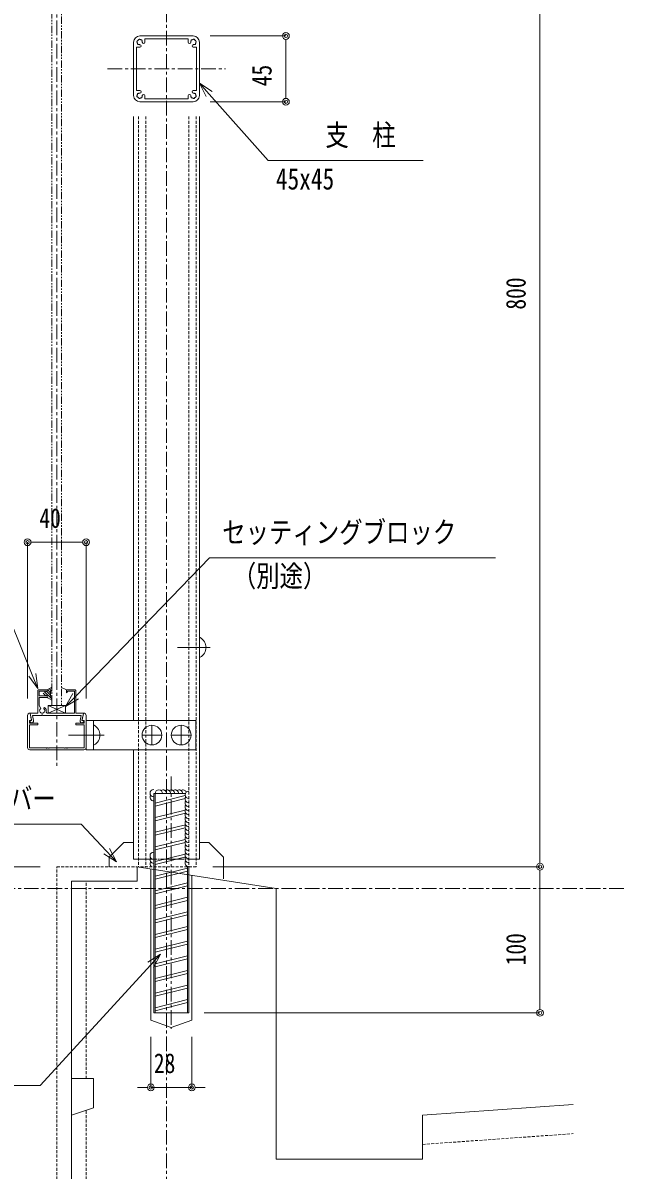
# Model space of a CAD drawing. Units: millimetres, scale not verified. Extents: x -3554 to 3554, y -1188 to 1188.
# Drawn here: x 1725 to 2136, y -681 to 103 of the extents above; entities that cross this region are included whole.
import ezdxf
from ezdxf.enums import TextEntityAlignment as Align

# ---------------------------------------------------------------- set-up
doc = ezdxf.new("R2010")
doc.units = ezdxf.units.MM
doc.header["$LTSCALE"] = 8
for name, pattern in [('USER1', [2, 1.25, -0.25, 0.25, -0.25]), ('USER2', [1.25, 0.625, -0.125, 0.125, -0.125, 0.125, -0.125]), ('USER3', [0.375, 0.25, -0.125]), ('USER4', [2.3, 2, -0.1, 0.1, -0.1])]:
    doc.linetypes.add(name, pattern=pattern)
for name, color, linetype, lineweight in [('0-0_0', 7, 'Continuous', 18), ('0-3_アンカ__', 4, 'Continuous', 18), ('0-5_6_U_FF8A_U_FF6F_U_FF81_U_FF9D_U_FF78_U_FF9E', 4, 'Continuous', 18), ('0-6_2躯体線', 4, 'Continuous', 18), ('0-7_3中心線', 2, 'USER1', 18), ('0-8_41_U_FF71_U_FF99_U_FF90', 6, 'Continuous', 18), ('0-9_1手摺寸法', 3, 'Continuous', 18), ('0-A_42_U_FF71_U_FF99_U_FF90部品', 6, 'Continuous', 18), ('0-C_2a', 1, 'USER2', 18), ('0-F_KIJUN-A', 2, 'USER1', 18), ('1-1_2躯体隠れ', 6, 'USER3', 18), ('1-4_CYAN', 4, 'Continuous', 18)]:
    doc.layers.add(name, color=color, linetype=linetype, lineweight=lineweight)
doc.styles.add('ＭＳ ゴシック', font='')
doc.styles.get('ＭＳ ゴシック').set_extended_font_data('MS Gothic')

msp = doc.modelspace()

# ---------------------------------------------------------------- linework, layer by layer
at = {"layer": '0-0_0'}
for p, q in [((1904.534, 92.097), (1904.534, 89.797)), ((1904.534, 51.697), (1904.534, 53.997)), ((1800.407, 39.397), (1800.407, -373.894)), ((1845.407, 39.397), (1845.407, -468.847)), ((1730.207, -251.969), (1732.507, -251.969)), ((1765.607, -251.969), (1763.307, -251.969)), ((1800.407, -393.894), (1800.407, -468.847)), ((1783.78, -467.358), (1793.78, -457.358)), ((1800.407, -457.358), (1793.78, -457.358)), ((1845.407, -457.358), (1851.78, -457.358)), ((1861.78, -467.358), (1851.78, -457.358)), ((1783.78, -467.358), (1783.78, -473.894)), ((1861.78, -467.358), (1861.78, -482.164)), ((2078.2, -471.594), (2078.2, -469.294)), ((2078.2, -476.194), (2078.2, -478.494)), ((2078.2, -571.594), (2078.2, -569.294)), ((1809.857, -624.873), (1807.557, -624.873)), ((1842.457, -624.873), (1844.757, -624.873))]:
    msp.add_line(p, q, dxfattribs=at)
at = {"layer": '0-0_0', "linetype": 'USER4'}
msp.add_line((1800.407, -468.847), (1845.407, -468.847), dxfattribs=at)
at = {"layer": '0-0_0'}
for points in [[(1854.049, 56.445), (1845.407, 62.146), (1850.041, 52.888)], [(1845.407, 62.146), (1852.045, 54.666), (1892.404, 9.187), (1998.438, 9.187)], [(1734.907, -351.92), (1731.143, -342.656), (1694.558, -252.622), (1534.283, -252.622)], [(1753.947, -364.394), (1760.89, -357.197), (1852.233, -262.532), (2047.852, -262.532)], [(1733.625, -341.647), (1734.907, -351.92), (1728.66, -343.664)], [(1758.962, -355.337), (1753.947, -364.394), (1762.819, -359.058)], [(1788.78, -470.568), (1781.951, -463.263), (1764.612, -444.717), (1661.183, -444.717)], [(1783.908, -461.433), (1788.78, -470.568), (1779.993, -465.093)], [(1818.804, -533.714), (1812.06, -541.098), (1736.613, -623.693), (1566.059, -623.693)], [(1814.038, -542.905), (1818.804, -533.714), (1810.082, -539.291)]]:
    msp.add_lwpolyline(points, dxfattribs=at)
for centre, radius in [((1904.534, 94.397), 2.3), ((1904.534, 94.397), 1.15), ((1904.534, 49.397), 2.3), ((1904.534, 49.397), 1.15), ((1727.907, -251.969), 2.3), ((1727.907, -251.969), 1.15), ((1767.907, -251.969), 2.3), ((1767.907, -251.969), 1.15), ((2078.2, -473.894), 2.3), ((2078.2, -473.894), 2.3), ((2078.2, -473.894), 1.15), ((2078.2, -473.894), 1.15), ((2078.2, -573.894), 2.3), ((2078.2, -573.894), 1.15), ((1812.157, -624.873), 2.3), ((1812.157, -624.873), 1.15), ((1840.157, -624.873), 2.3), ((1840.157, -624.873), 1.15)]:
    msp.add_circle(centre, radius, dxfattribs=at)
at = {"layer": '0-3_アンカ__', "linetype": 'USER3'}
for p, q in [((1803.657, 39.397), (1803.657, -473.894)), ((1808.657, 39.397), (1808.657, -473.894)), ((1838.157, 39.397), (1838.157, -473.894)), ((1843.157, 39.397), (1843.157, -473.894)), ((1843.157, -473.894), (1803.657, -473.894))]:
    msp.add_line(p, q, dxfattribs=at)
at = {"layer": '0-3_アンカ__'}
for p, q in [((1744.407, -353.831), (1743.64, -353.831)), ((1743.64, -353.831), (1743.64, -357.156)), ((1744.407, -357.156), (1743.64, -357.156)), ((1814.157, -423.894), (1835.791, -423.894)), ((1814.157, -423.894), (1814.157, -573.894)), ((1815.157, -423.894), (1815.157, -573.894)), ((1835.667, -425.24), (1815.157, -430.368)), ((1835.636, -427.309), (1815.157, -432.429)), ((1835.679, -435.237), (1815.157, -440.368)), ((1835.963, -437.228), (1815.157, -442.429)), ((1835.932, -445.174), (1815.157, -450.368)), ((1835.696, -447.295), (1815.157, -452.429)), ((1835.647, -455.245), (1815.157, -460.368)), ((1835.652, -457.305), (1815.157, -462.429)), ((1835.713, -465.229), (1815.157, -470.368)), ((1836.006, -467.217), (1815.157, -472.429)), ((1837.157, -474.868), (1815.157, -480.368)), ((1837.157, -476.929), (1815.157, -482.429)), ((1837.157, -473.894), (1837.157, -573.894)), ((1838.157, -473.894), (1838.157, -573.894)), ((1837.157, -484.868), (1815.157, -490.368)), ((1837.157, -486.929), (1815.157, -492.429)), ((1837.157, -494.868), (1815.157, -500.368)), ((1837.157, -496.929), (1815.157, -502.429)), ((1837.157, -504.868), (1815.157, -510.368)), ((1837.157, -506.929), (1815.157, -512.429)), ((1837.157, -514.868), (1815.157, -520.368)), ((1837.157, -516.929), (1815.157, -522.429)), ((1837.157, -524.868), (1815.157, -530.368)), ((1837.157, -526.929), (1815.157, -532.429)), ((1837.157, -534.868), (1815.157, -540.368)), ((1837.157, -536.929), (1815.157, -542.429)), ((1837.157, -544.868), (1815.157, -550.368)), ((1837.157, -546.929), (1815.157, -552.429)), ((1837.157, -554.868), (1815.157, -560.368)), ((1837.157, -556.929), (1815.157, -562.429)), ((1837.157, -564.868), (1815.157, -570.368)), ((1837.157, -566.929), (1815.157, -572.429)), ((1814.157, -573.894), (1838.157, -573.894))]:
    msp.add_line(p, q, dxfattribs=at)
for centre, start, end in [((1814.157, -423.623), 90, 270), ((1817.688, -423.894), 0, 180), ((1820.427, -423.894), 0, 122.76881), ((1823.167, -423.894), 0, 122.76881), ((1825.906, -423.894), 0, 122.76881), ((1828.646, -423.894), 0, 122.76881), ((1831.385, -423.894), 0, 122.76881), ((1834.125, -423.894), 22.73398, 122.76881), ((1838.157, -424.792), 90, 270), ((1814.157, -426.363), 147.23119, 270), ((1838.157, -427.531), 147.23119, 270), ((1838.157, -430.271), 147.23119, 270), ((1838.157, -433.01), 147.23119, 270), ((1838.157, -435.75), 147.23119, 270), ((1838.157, -438.489), 147.23119, 270), ((1838.157, -441.229), 147.23119, 270), ((1838.157, -443.968), 147.23119, 270), ((1838.157, -446.708), 147.23119, 270), ((1838.157, -449.447), 147.23119, 270), ((1838.157, -452.187), 147.23119, 270), ((1838.157, -454.926), 147.23119, 270), ((1838.157, -457.666), 147.23119, 270), ((1838.157, -460.405), 147.23119, 270), ((1838.157, -463.145), 147.23119, 270), ((1814.157, -466.424), 90, 270), ((1814.157, -469.164), 147.23119, 270), ((1814.157, -471.903), 147.23119, 231.85813), ((1838.157, -465.884), 147.23119, 270), ((1838.157, -468.623), 147.23119, 270), ((1838.157, -471.363), 147.23119, 270)]:
    msp.add_arc(centre, 2.531, start, end, dxfattribs=at)
at = {"layer": '0-5_6_U_FF8A_U_FF6F_U_FF81_U_FF9D_U_FF78_U_FF9E'}
for p, q in [((1741.407, -352.894), (1744.407, -350.994)), ((1741.407, -352.894), (1741.407, -353.744)), ((1741.562, -352.796), (1743.64, -354.874)), ((1742.644, -352.11), (1744.365, -353.831)), ((1743.726, -351.425), (1744.407, -352.106)), ((1744.407, -350.994), (1744.407, -353.831)), ((1738.567, -355.105), (1740.468, -357.005)), ((1739.43, -354.2), (1744.407, -359.177)), ((1740.43, -353.894), (1739.842, -353.894)), ((1740.43, -357.094), (1739.842, -357.094)), ((1741.168, -354.17), (1743.64, -356.642)), ((1741.407, -357.945), (1741.813, -358.351)), ((1744.154, -357.156), (1744.407, -357.409)), ((1744.407, -357.156), (1744.407, -359.994)), ((1819.657, -383.894), (1806.157, -383.894)), ((1812.907, -377.144), (1812.907, -390.644)), ((1839.657, -383.894), (1826.157, -383.894)), ((1832.907, -377.144), (1832.907, -390.644))]:
    msp.add_line(p, q, dxfattribs=at)
msp.add_lwpolyline([(1741.407, -357.244), (1741.407, -358.094), (1744.407, -359.994)], dxfattribs=at)
for centre in [(1812.907, -383.894), (1832.907, -383.894)]:
    msp.add_circle(centre, 6.75, dxfattribs=at)
for centre, start, end in [((1740.907, -353.744), 197.4576, 0), ((1740.907, -357.244), 0, 162.5424)]:
    msp.add_arc(centre, 0.5, start, end, dxfattribs=at)
at = {"layer": '0-6_2躯体線'}
for p, q in [((1845.407, -330.644), (1845.407, -317.144)), ((1845.907, -317.144), (1845.407, -317.144)), ((1830.467, -323.894), (1852.723, -323.894)), ((1845.907, -330.644), (1845.407, -330.644)), ((1755.967, -383.894), (1780.223, -383.894)), ((1773.407, -377.144), (1772.907, -377.144)), ((1802.907, -473.894), (1897.907, -488.894)), ((1802.907, -473.894), (1802.907, -483.894)), ((1812.157, -475.354), (1812.157, -578.798)), ((1757.907, -813.894), (1757.907, -483.894)), ((1757.907, -483.894), (1802.907, -483.894)), ((1840.157, -479.775), (1840.157, -578.798)), ((1897.907, -673.894), (1897.907, -488.894)), ((1826.157, -583.894), (1812.157, -578.798)), ((1826.157, -583.894), (1840.157, -578.798)), ((1757.907, -618.894), (1772.907, -618.894)), ((1772.907, -638.894), (1772.907, -618.894)), ((1757.907, -643.894), (1772.907, -638.894)), ((1997.907, -643.894), (2100.934, -636.535))]:
    msp.add_line(p, q, dxfattribs=at)
for points in [[(1773.407, -390.644), (1772.907, -390.644), (1772.907, -377.144)], [(1897.907, -673.894), (1997.907, -673.894), (1997.907, -643.894)]]:
    msp.add_lwpolyline(points, dxfattribs=at)
for centre in [(1842.212, -323.894), (1769.712, -383.894)]:
    msp.add_arc(centre, 7.695, 298.69866, 61.30134, dxfattribs=at)
at = {"layer": '0-7_3中心線'}
for p, q in [((1822.907, 657.955), (1822.907, -887.018)), ((1747.907, 553.044), (1747.907, -406.894)), ((1782.6, 71.897), (1863.214, 71.897)), ((1826.157, -412.146), (1826.157, -584.785))]:
    msp.add_line(p, q, dxfattribs=at)
at = {"layer": '0-8_41_U_FF71_U_FF99_U_FF90'}
for p, q in [((1804.607, 94.397), (1841.207, 94.397)), ((1800.407, 90.197), (1800.407, 53.597)), ((1802.407, 86.697), (1802.407, 57.097)), ((1802.407, 86.697), (1804.607, 86.697)), ((1808.107, 92.397), (1837.707, 92.397)), ((1808.107, 90.197), (1808.107, 92.397)), ((1837.707, 90.197), (1837.707, 92.397)), ((1843.407, 86.697), (1841.207, 86.697)), ((1843.407, 86.697), (1843.407, 57.097)), ((1845.407, 90.197), (1845.407, 53.597)), ((1802.407, 57.097), (1804.607, 57.097)), ((1843.407, 57.097), (1841.207, 57.097)), ((1804.607, 49.397), (1841.207, 49.397)), ((1808.107, 53.597), (1808.107, 51.397)), ((1808.107, 51.397), (1837.707, 51.397)), ((1837.707, 53.597), (1837.707, 51.397)), ((1735.407, -352.894), (1741.407, -352.894)), ((1741.407, -353.744), (1741.407, -352.894)), ((1754.407, -354.894), (1754.407, -352.894)), ((1754.407, -352.894), (1760.407, -352.894)), ((1734.907, -368.894), (1734.907, -353.394)), ((1735.907, -353.894), (1740.43, -353.894)), ((1735.907, -357.094), (1735.907, -353.894)), ((1735.907, -357.094), (1740.43, -357.094)), ((1735.907, -358.094), (1741.407, -358.094)), ((1735.907, -363.68), (1735.907, -358.094)), ((1741.407, -358.094), (1741.407, -357.244)), ((1754.407, -354.894), (1755.407, -353.894)), ((1755.407, -353.894), (1759.907, -353.894)), ((1759.907, -368.894), (1759.907, -353.894)), ((1760.907, -368.894), (1760.907, -353.394)), ((1736.838, -365.291), (1735.907, -363.68)), ((1730.707, -373.894), (1729.657, -373.894)), ((1729.755, -369.133), (1730.707, -373.894)), ((1734.907, -368.894), (1729.951, -368.894)), ((1731.231, -370.394), (1731.942, -373.947)), ((1738.076, -370.187), (1738.207, -370.394)), ((1747.907, -370.394), (1738.207, -370.394)), ((1747.907, -370.394), (1738.207, -370.394)), ((1759.907, -368.894), (1741.581, -368.894)), ((1747.907, -370.394), (1764.583, -370.394)), ((1760.907, -368.894), (1765.863, -368.894)), ((1764.583, -370.394), (1763.873, -373.947)), ((1766.059, -369.133), (1765.107, -373.894)), ((1765.107, -373.894), (1766.157, -373.894)), ((1767.907, -373.894), (1842.907, -373.894)), ((1767.907, -393.894), (1767.907, -373.894)), ((1772.907, -393.894), (1772.907, -373.894)), ((1842.907, -373.894), (1842.907, -393.894)), ((1729.207, -392.594), (1729.207, -376.894)), ((1842.907, -393.894), (1767.907, -393.894))]:
    msp.add_line(p, q, dxfattribs=at)
msp.add_lwpolyline([(1737.738, -370.187), (1737.607, -370.394), (1731.231, -370.394)], dxfattribs=at)
for centre, radius, start, end in [((1804.607, 90.197), 4.2, 90, 180), ((1841.207, 90.197), 4.2, 360, 90), ((1803.158, 90.586), 0.5, 165, 232.97569), ((1803.158, 90.586), 0.5, 97.02431, 165), ((1804.607, 90.197), 1.75, 180.35889, 195), ((1804.607, 90.197), 1.75, 195, 209.64111), ((1803.547, 89.137), 0.5, 157.02431, 225), ((1804.607, 90.197), 1.75, 135, 149.64111), ((1803.547, 89.137), 0.5, 225, 292.97569), ((1804.607, 90.197), 1.75, 120.35889, 135), ((1804.219, 91.646), 0.5, 105, 172.97569), ((1804.607, 90.197), 1.75, 240.35889, 255), ((1804.219, 91.646), 0.5, 37.02431, 105), ((1804.607, 90.197), 1.75, 255, 269.64111), ((1804.607, 87.572), 0.875, 270, 90), ((1804.607, 90.197), 1.75, 75, 89.64111), ((1804.607, 90.197), 1.75, 60.35889, 75), ((1805.668, 91.258), 0.5, 45, 112.97569), ((1805.668, 91.258), 0.5, 337.02431, 45), ((1804.607, 90.197), 1.75, 15, 29.64111), ((1804.607, 90.197), 1.75, 0, 15), ((1807.232, 90.197), 0.875, 180, 0), ((1838.582, 90.197), 0.875, 180, 360), ((1841.207, 90.197), 1.75, 165, 180), ((1841.207, 90.197), 1.75, 150.35889, 165), ((1840.147, 91.258), 0.5, 135, 202.97569), ((1840.147, 91.258), 0.5, 67.02431, 135), ((1841.207, 87.572), 0.875, 90, 270), ((1841.207, 90.197), 1.75, 105, 119.64111), ((1841.207, 90.197), 1.75, 90.35889, 105), ((1841.595, 91.646), 0.5, 75, 142.97569), ((1841.207, 90.197), 1.75, 270.35889, 285), ((1841.207, 90.197), 1.75, 285, 299.64111), ((1841.595, 91.646), 0.5, 7.02431, 75), ((1842.268, 89.137), 0.5, 247.02431, 315), ((1841.207, 90.197), 1.75, 45, 59.64111), ((1841.207, 90.197), 1.75, 30.35889, 45), ((1842.268, 89.137), 0.5, 315, 22.97569), ((1842.656, 90.586), 0.5, 15, 82.97569), ((1841.207, 90.197), 1.75, 330.35889, 345), ((1841.207, 90.197), 1.75, 345, 359.64111), ((1842.656, 90.586), 0.5, 307.02431, 15), ((1803.547, 54.658), 0.5, 135, 202.97569), ((1803.547, 54.658), 0.5, 67.02431, 135), ((1804.607, 53.597), 1.75, 105, 119.64111), ((1804.607, 53.597), 1.75, 90.35889, 105), ((1804.607, 56.222), 0.875, 270, 90), ((1841.207, 56.222), 0.875, 90, 270), ((1841.207, 53.597), 1.75, 75, 89.64111), ((1841.207, 53.597), 1.75, 60.35889, 75), ((1842.268, 54.658), 0.5, 45, 112.97569), ((1842.268, 54.658), 0.5, 337.02431, 45), ((1804.607, 53.597), 4.2, 180, 270), ((1803.158, 53.209), 0.5, 127.02431, 195), ((1803.158, 53.209), 0.5, 195, 262.97569), ((1804.607, 53.597), 1.75, 165, 179.64111), ((1804.607, 53.597), 1.75, 150.35889, 165), ((1804.607, 53.597), 1.75, 210.35889, 225), ((1804.607, 53.597), 1.75, 225, 239.64111), ((1804.219, 52.148), 0.5, 187.02431, 255), ((1804.219, 52.148), 0.5, 255, 322.97569), ((1804.607, 53.597), 1.75, 270.35889, 285), ((1804.607, 53.597), 1.75, 285, 299.64111), ((1805.668, 52.537), 0.5, 247.02431, 315), ((1805.668, 52.537), 0.5, 315, 22.97569), ((1804.607, 53.597), 1.75, 330.35889, 345), ((1804.607, 53.597), 1.75, 345, 0), ((1807.232, 53.597), 0.875, 0, 180), ((1838.582, 53.597), 0.875, 360, 180), ((1841.207, 53.597), 1.75, 180, 195), ((1841.207, 53.597), 1.75, 195, 209.64111), ((1840.147, 52.537), 0.5, 157.02431, 225), ((1840.147, 52.537), 0.5, 225, 292.97569), ((1841.207, 53.597), 1.75, 240.35889, 255), ((1841.207, 53.597), 1.75, 255, 269.64111), ((1841.595, 52.148), 0.5, 217.02431, 285), ((1841.207, 53.597), 4.2, 270, 360), ((1841.595, 52.148), 0.5, 285, 352.97569), ((1841.207, 53.597), 1.75, 300.35889, 315), ((1841.207, 53.597), 1.75, 315, 329.64111), ((1842.656, 53.209), 0.5, 277.02431, 345), ((1841.207, 53.597), 1.75, 15, 29.64111), ((1841.207, 53.597), 1.75, 0.35889, 15), ((1842.656, 53.209), 0.5, 345, 52.97569), ((1735.407, -353.394), 0.5, 90, 180), ((1760.407, -353.394), 0.5, 0, 90), ((1740.907, -353.744), 0.5, 197.4576, 0), ((1740.907, -357.244), 0.5, 0, 162.5424), ((1737.907, -367.144), 1.75, 132.75874, 47.16041), ((1736.38, -365.492), 0.5, 312.75874, 23.62063), ((1739.437, -365.494), 0.5, 47.16041, 227.16041), ((1737.907, -367.144), 2.75, 348.46304, 47.16041), ((1741.581, -367.894), 1, 168.46304, 270), ((1729.657, -374.094), 0.2, 90, 180), ((1730.707, -374.144), 1.25, 176.18487, 9.05147), ((1729.951, -369.094), 0.2, 90, 191.30993), ((1737.907, -370.294), 0.2, 32.33353, 147.66647), ((1765.107, -374.144), 1.25, 170.94853, 3.81513), ((1765.863, -369.094), 0.2, 348.69007, 90), ((1766.157, -374.094), 0.2, 9.54709, 90)]:
    msp.add_arc(centre, radius, start, end, dxfattribs=at)
at = {"layer": '0-9_1手摺寸法'}
for p, q in [((2078.2, 321.506), (2078.2, -469.294)), ((1852.707, 94.397), (1904.534, 94.397)), ((1904.534, 89.797), (1904.534, 53.997)), ((1852.707, 49.397), (1904.534, 49.397)), ((1727.907, -358.894), (1727.907, -251.969)), ((1732.507, -251.969), (1763.307, -251.969)), ((1767.907, -358.894), (1767.907, -251.969)), ((1753.947, -363.612), (1742.064, -368.894)), ((1742.064, -363.612), (1753.947, -368.894)), ((1736.407, -473.894), (1401.34, -473.894)), ((1736.407, -473.894), (1401.34, -473.894)), ((1736.407, -473.894), (1459.056, -473.894)), ((1854.657, -473.894), (2078.2, -473.894)), ((1854.657, -473.894), (2078.2, -473.894)), ((2078.2, -478.494), (2078.2, -569.294)), ((1848.657, -573.894), (2078.2, -573.894)), ((1812.157, -590.298), (1812.157, -624.873)), ((1840.157, -590.298), (1840.157, -624.873)), ((1807.557, -624.873), (1802.957, -624.873)), ((1812.157, -624.873), (1840.157, -624.873)), ((1844.757, -624.873), (1849.357, -624.873))]:
    msp.add_line(p, q, dxfattribs=at)
msp.add_lwpolyline([(1742.064, -368.894), (1753.947, -368.894), (1753.947, -363.612), (1742.064, -363.612)], close=True, dxfattribs=at)
at = {"layer": '0-A_42_U_FF71_U_FF99_U_FF90部品'}
for p, q in [((1727.907, -392.394), (1727.907, -370.394)), ((1729.207, -373.894), (1730.341, -373.894)), ((1729.207, -375.694), (1729.207, -373.894)), ((1729.207, -375.694), (1734.907, -375.694)), ((1730.635, -373.535), (1729.741, -369.062)), ((1734.907, -376.894), (1734.907, -375.694)), ((1760.907, -376.894), (1760.907, -375.694)), ((1766.607, -375.694), (1760.907, -375.694)), ((1765.179, -373.535), (1766.074, -369.062)), ((1766.607, -373.894), (1765.473, -373.894)), ((1766.607, -375.694), (1766.607, -373.894)), ((1767.907, -392.394), (1767.907, -370.394)), ((1729.207, -376.894), (1734.907, -376.894)), ((1766.607, -376.894), (1760.907, -376.894)), ((1766.607, -392.594), (1766.607, -376.894)), ((1747.907, -393.894), (1729.407, -393.894)), ((1741.076, -392.801), (1741.207, -392.594)), ((1742.107, -392.594), (1741.207, -392.594)), ((1742.238, -392.801), (1742.107, -392.594)), ((1742.576, -392.801), (1742.707, -392.594)), ((1747.607, -392.594), (1742.707, -392.594)), ((1747.738, -392.801), (1747.607, -392.594)), ((1747.907, -393.894), (1766.407, -393.894)), ((1748.076, -392.801), (1748.207, -392.594)), ((1748.207, -392.594), (1753.107, -392.594)), ((1753.238, -392.801), (1753.107, -392.594)), ((1753.576, -392.801), (1753.707, -392.594)), ((1753.707, -392.594), (1754.607, -392.594)), ((1754.738, -392.801), (1754.607, -392.594)), ((1755.076, -392.801), (1755.207, -392.594)), ((1755.207, -392.594), (1766.607, -392.594))]:
    msp.add_line(p, q, dxfattribs=at)
msp.add_lwpolyline([(1740.738, -392.801), (1740.607, -392.594), (1729.207, -392.594)], dxfattribs=at)
for centre, radius, start, end in [((1729.407, -370.394), 1.5, 83.92862, 180), ((1729.545, -369.101), 0.2, 11.30993, 83.92862), ((1730.341, -373.594), 0.3, 270, 11.30993), ((1765.473, -373.594), 0.3, 168.69007, 270), ((1766.27, -369.101), 0.2, 96.07138, 168.69007), ((1766.407, -370.394), 1.5, 0, 96.07138), ((1729.407, -392.394), 1.5, 180, 270), ((1740.907, -392.694), 0.2, 212.33353, 327.66647), ((1742.407, -392.694), 0.2, 212.33353, 327.66647), ((1747.907, -392.694), 0.2, 212.33353, 270), ((1747.907, -392.694), 0.2, 270, 327.66647), ((1753.407, -392.694), 0.2, 212.33353, 327.66647), ((1754.907, -392.694), 0.2, 212.33353, 327.66647), ((1766.407, -392.394), 1.5, 270, 0)]:
    msp.add_arc(centre, radius, start, end, dxfattribs=at)
at = {"layer": '0-C_2a'}
for p, q in [((1744.407, -363.612), (1744.407, 457.667)), ((1751.207, 457.667), (1751.207, -363.612)), ((1751.207, -363.612), (1744.407, -363.612))]:
    msp.add_line(p, q, dxfattribs=at)
at = {"layer": '0-F_KIJUN-A'}
msp.add_line((509.482, -488.894), (2136.334, -488.894), dxfattribs=at)
at = {"layer": '1-1_2躯体隠れ'}
for p, q in [((1747.907, -828.894), (1747.907, -473.894)), ((1747.907, -473.894), (1802.907, -473.894)), ((1767.907, -618.894), (1767.907, -483.894)), ((1767.907, -813.894), (1767.907, -640.56)), ((1997.907, -663.894), (2100.934, -656.535))]:
    msp.add_line(p, q, dxfattribs=at)
at = {"layer": '1-4_CYAN'}
msp.add_line((1754.407, -352.894), (1751.207, -351.321), dxfattribs=at)

# ---------------------------------------------------------------- texts
at = {"layer": '0-0_0', "style": 'ＭＳ ゴシック', "width": 0.8}
for s, p in [('支\u3000柱', (1931.512, 14.89)), ('45x45', (1897.636, -15.042)), ('セッティングブロック', (1860.969, -256.829)), ('（別途）', (1868.203, -286.762)), ('足元カバー', (1667.223, -439.015))]:
    msp.add_text(s, height=14.66, dxfattribs=at).set_placement(p, align=Align.BOTTOM_LEFT)
at = {"layer": '0-9_1手摺寸法', "color": 7, "style": 'ＭＳ ゴシック', "width": 0.8}
for s, p in [('45', (1898.784, 59.981)), ('800', (2072.45, -92.819)), ('100', (2072.45, -541.417))]:
    msp.add_text(s, height=13.49, rotation=90, dxfattribs=at).set_placement(p, align=Align.BOTTOM_LEFT)
for s, p in [('40', (1735.991, -246.219)), ('28', (1814.241, -619.123))]:
    msp.add_text(s, height=13.49, dxfattribs=at).set_placement(p, align=Align.BOTTOM_LEFT)

doc.saveas('drawing.dxf')
